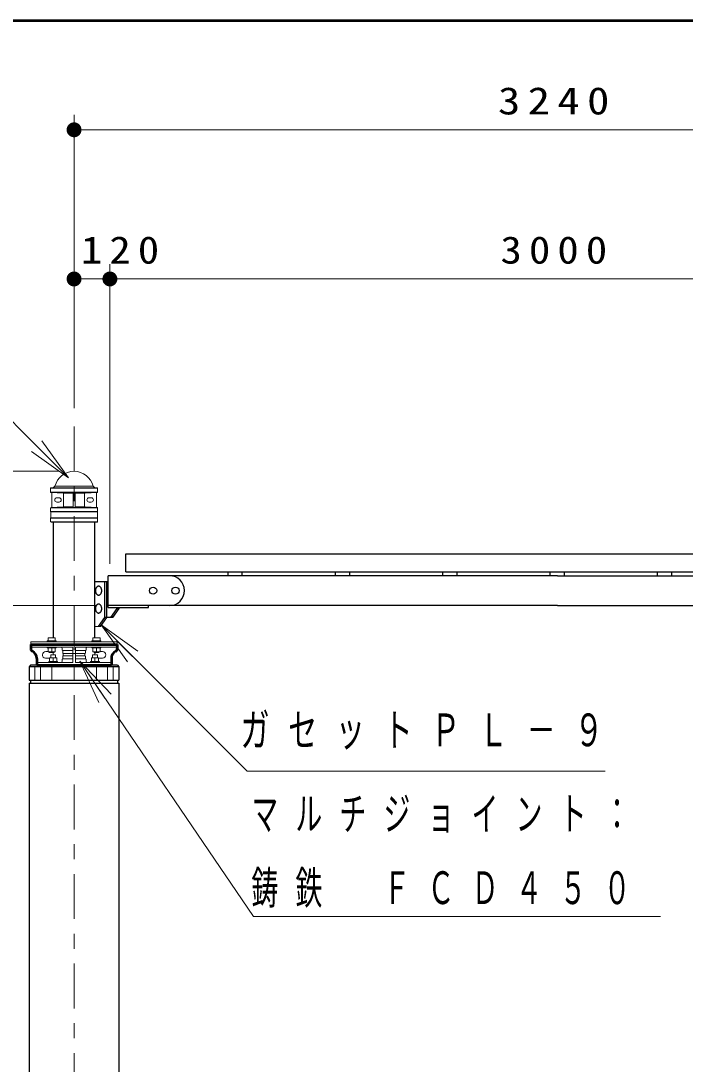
# Model space of a CAD drawing. Units: millimetres on the paper, scale 1:50. Extents: x -365 to 10, y -38 to 257.
# Drawn here: x -88.5 to -43.9, y 187.1 to 257 of the extents above; entities that cross this region are included whole.
import ezdxf

# ---------------------------------------------------------------- set-up
doc = ezdxf.new("R2010")
doc.units = ezdxf.units.MM
doc.linetypes.add('USER2', pattern=[6, 3, -1, 1, -1])
doc.layers.add('LY_1', color=7, linetype='Continuous', lineweight=13)
doc.layers.add('LY_2', color=7, linetype='Continuous', lineweight=13)
doc.styles.add('ＭＳ ゴシック', font='')
doc.styles.get('ＭＳ ゴシック').set_extended_font_data('MS Gothic')

# ---------------------------------------------------------------- blocks, each defined once
blk = doc.blocks.new('filled_dot')
at = {"color": 0, "linetype": 'Continuous', "lineweight": -2, "const_width": 1.25}
blk.add_lwpolyline([(-0.625, 0, 1), (0.625, 0, 1)], format="xyb", close=True, dxfattribs=at)

msp = doc.modelspace()

# ---------------------------------------------------------------- linework, layer by layer
at = {"layer": 'LY_1'}
for p, q in [((-84.907, 231.028), (-84.907, 250.697)), ((-84.907, 249.697), (-20.107, 249.697)), ((-82.507, 220.606), (-82.507, 240.697)), ((-84.907, 239.697), (-78.62, 239.697)), ((-82.507, 239.697), (-22.507, 239.697)), ((-87.057, 228.847), (-85.29, 226.372)), ((-85.29, 226.372), (-87.764, 228.14)), ((-85.29, 226.372), (-87.411, 228.494)), ((-85.907, 226.804), (-114.907, 226.804)), ((-86.487, 225.666), (-86.467, 225.686)), ((-86.487, 225.666), (-83.327, 225.666)), ((-86.487, 225.666), (-86.487, 225.406)), ((-86.487, 225.406), (-86.467, 225.386)), ((-86.487, 225.406), (-83.327, 225.406)), ((-86.467, 225.686), (-83.347, 225.686)), ((-86.467, 225.386), (-83.347, 225.386)), ((-86.467, 225.386), (-85.645, 225.35)), ((-86.407, 225.382), (-86.407, 224.39)), ((-86.305, 225.686), (-86.187, 225.804)), ((-86.187, 225.804), (-83.627, 225.804)), ((-85.607, 225.348), (-84.977, 225.348)), ((-85.607, 225.31), (-85.607, 224.461)), ((-84.977, 225.346), (-84.977, 224.426)), ((-84.207, 225.348), (-84.837, 225.348)), ((-84.837, 225.346), (-84.837, 224.426)), ((-84.207, 225.31), (-84.207, 224.461)), ((-83.347, 225.386), (-84.168, 225.35)), ((-83.509, 225.686), (-83.627, 225.804)), ((-83.407, 225.382), (-83.407, 224.39)), ((-83.347, 225.686), (-83.327, 225.666)), ((-83.347, 225.386), (-83.327, 225.406)), ((-83.327, 225.666), (-83.327, 225.406)), ((-86.057, 225.036), (-85.917, 225.036)), ((-86.057, 224.736), (-85.917, 224.736)), ((-83.757, 225.036), (-83.897, 225.036)), ((-83.757, 224.736), (-83.897, 224.736)), ((-86.447, 224.386), (-86.487, 224.346)), ((-86.487, 224.346), (-86.487, 224.106)), ((-86.487, 224.346), (-83.327, 224.346)), ((-86.487, 224.106), (-86.467, 224.086)), ((-86.487, 224.106), (-83.327, 224.106)), ((-86.467, 224.086), (-86.467, 223.686)), ((-86.467, 224.086), (-83.347, 224.086)), ((-86.447, 224.386), (-85.645, 224.421)), ((-86.447, 224.386), (-83.367, 224.386)), ((-85.607, 224.422), (-84.977, 224.422)), ((-84.207, 224.422), (-84.837, 224.422)), ((-83.367, 224.386), (-84.168, 224.421)), ((-83.367, 224.386), (-83.327, 224.346)), ((-83.327, 224.106), (-83.347, 224.086)), ((-83.347, 224.086), (-83.347, 223.686)), ((-83.327, 224.346), (-83.327, 224.106)), ((-86.467, 223.686), (-86.487, 223.666)), ((-86.487, 223.666), (-86.487, 223.426)), ((-86.487, 223.666), (-83.327, 223.666)), ((-86.487, 223.426), (-86.447, 223.386)), ((-86.487, 223.426), (-83.327, 223.426)), ((-86.467, 223.686), (-83.347, 223.686)), ((-86.447, 223.386), (-83.367, 223.386)), ((-83.327, 223.426), (-83.367, 223.386)), ((-83.347, 223.686), (-83.327, 223.666)), ((-83.327, 223.666), (-83.327, 223.426)), ((-83.427, 217.804), (-104.907, 217.804)), ((-83.101, 216.51), (-80.98, 214.389)), ((-83.101, 216.51), (-80.626, 214.742)), ((-81.333, 214.035), (-83.101, 216.51)), ((-86.707, 215.448), (-86.707, 215.384)), ((-86.106, 215.448), (-86.707, 215.448)), ((-86.167, 215.648), (-86.647, 215.648)), ((-86.647, 215.648), (-86.647, 215.448)), ((-86.167, 215.648), (-86.167, 215.448)), ((-86.106, 215.448), (-86.106, 215.384)), ((-83.707, 215.448), (-83.707, 215.384)), ((-83.106, 215.448), (-83.707, 215.448)), ((-83.647, 215.648), (-83.647, 215.448)), ((-83.167, 215.648), (-83.647, 215.648)), ((-83.167, 215.648), (-83.167, 215.448)), ((-83.106, 215.448), (-83.106, 215.384)), ((-82.007, 215.384), (-87.807, 215.384)), ((-87.807, 215.384), (-87.807, 215.204)), ((-87.807, 215.024), (-84.997, 215.024)), ((-86.807, 214.724), (-86.647, 214.724)), ((-86.707, 214.96), (-86.707, 215.024)), ((-86.707, 214.96), (-86.107, 214.96)), ((-86.647, 214.7), (-86.647, 214.96)), ((-86.407, 214.7), (-86.407, 214.96)), ((-86.167, 214.7), (-86.167, 214.96)), ((-86.107, 214.96), (-86.107, 215.024)), ((-85.707, 214.924), (-85.707, 214.804)), ((-85.667, 214.784), (-85.707, 214.804)), ((-85.667, 214.784), (-85.667, 214.604)), ((-84.997, 214.784), (-85.667, 214.784)), ((-84.997, 215.024), (-84.997, 213.984)), ((-82.007, 215.024), (-84.817, 215.024)), ((-84.817, 215.024), (-84.817, 213.984)), ((-84.817, 214.784), (-84.147, 214.784)), ((-84.147, 214.784), (-84.107, 214.804)), ((-84.147, 214.784), (-84.147, 214.604)), ((-84.107, 214.924), (-84.107, 214.804)), ((-83.707, 214.96), (-83.707, 215.024)), ((-83.107, 214.96), (-83.707, 214.96)), ((-83.647, 214.7), (-83.647, 214.96)), ((-83.407, 214.7), (-83.407, 214.96)), ((-83.167, 214.7), (-83.167, 214.96)), ((-83.007, 214.724), (-83.167, 214.724)), ((-83.107, 214.96), (-83.107, 215.024)), ((-82.007, 215.384), (-82.007, 215.204)), ((-86.807, 214.284), (-86.547, 214.284)), ((-86.647, 214.7), (-86.167, 214.7)), ((-86.607, 214.048), (-86.607, 213.984)), ((-86.607, 214.048), (-86.007, 214.048)), ((-86.567, 214.648), (-86.567, 214.7)), ((-86.567, 214.648), (-86.247, 214.648)), ((-86.547, 214.308), (-86.547, 214.048)), ((-86.547, 214.308), (-86.067, 214.308)), ((-86.467, 214.504), (-86.467, 214.308)), ((-86.147, 214.504), (-86.467, 214.504)), ((-86.307, 214.308), (-86.307, 214.048)), ((-86.247, 214.648), (-86.247, 214.7)), ((-86.147, 214.504), (-86.147, 214.308)), ((-86.067, 214.308), (-86.067, 214.048)), ((-86.007, 214.048), (-86.007, 213.984)), ((-85.707, 214.204), (-85.667, 214.224)), ((-85.707, 214.204), (-85.707, 214.084)), ((-85.627, 214.584), (-85.667, 214.604)), ((-85.667, 214.404), (-85.627, 214.424)), ((-85.667, 214.404), (-85.667, 214.224)), ((-84.997, 214.224), (-85.667, 214.224)), ((-85.627, 214.584), (-85.627, 214.424)), ((-84.997, 214.584), (-85.627, 214.584)), ((-84.997, 214.424), (-85.627, 214.424)), ((-84.857, 214.584), (-84.957, 214.584)), ((-84.817, 214.584), (-84.187, 214.584)), ((-84.817, 214.424), (-84.187, 214.424)), ((-84.817, 214.224), (-84.147, 214.224)), ((-84.529, 214.068), (-82.841, 211.588)), ((-84.529, 214.068), (-82.428, 211.87)), ((-83.255, 211.307), (-84.529, 214.068)), ((-84.187, 214.584), (-84.147, 214.604)), ((-84.187, 214.584), (-84.187, 214.424)), ((-84.147, 214.404), (-84.187, 214.424)), ((-84.147, 214.404), (-84.147, 214.224)), ((-84.107, 214.204), (-84.147, 214.224)), ((-84.107, 214.204), (-84.107, 214.084)), ((-83.807, 214.048), (-83.207, 214.048)), ((-83.807, 214.048), (-83.807, 213.984)), ((-83.747, 214.308), (-83.747, 214.048)), ((-83.267, 214.308), (-83.747, 214.308)), ((-83.347, 214.504), (-83.667, 214.504)), ((-83.667, 214.504), (-83.667, 214.308)), ((-83.167, 214.7), (-83.647, 214.7)), ((-83.567, 214.648), (-83.567, 214.7)), ((-83.247, 214.648), (-83.567, 214.648)), ((-83.507, 214.308), (-83.507, 214.048)), ((-83.347, 214.504), (-83.347, 214.308)), ((-83.267, 214.308), (-83.267, 214.048)), ((-83.007, 214.284), (-83.267, 214.284)), ((-83.247, 214.648), (-83.247, 214.7)), ((-83.207, 214.048), (-83.207, 213.984)), ((-87.532, 213.705), (-87.532, 212.804)), ((-87.407, 213.984), (-84.997, 213.984)), ((-87.157, 213.705), (-87.157, 212.804)), ((-86.407, 213.705), (-86.407, 212.804)), ((-84.907, 213.705), (-84.907, 212.804)), ((-82.407, 213.984), (-84.817, 213.984)), ((-83.407, 213.705), (-83.407, 212.804)), ((-82.657, 213.705), (-82.657, 212.804)), ((-82.282, 213.705), (-82.282, 212.804))]:
    msp.add_line(p, q, dxfattribs=at)
at = {"layer": 'LY_1', "linetype": 'USER2'}
msp.add_line((-84.907, 166.804), (-84.907, 230.028), dxfattribs=at)
at = {"layer": 'LY_1', "lineweight": 25}
for p, q in [((-86.305, 223.386), (-86.305, 215.648)), ((-83.509, 215.648), (-83.509, 223.386)), ((-52.507, 219.804), (-78.507, 219.804)), ((-52.507, 219.804), (-26.507, 219.804)), ((-52.507, 217.804), (-78.507, 217.804)), ((-52.507, 217.804), (-26.507, 217.804))]:
    msp.add_line(p, q, dxfattribs=at)
at = {"layer": 'LY_1', "color": 40, "lineweight": 25}
for p, q in [((-81.447, 221.264), (-23.567, 221.264)), ((-81.447, 220.064), (-81.447, 221.264)), ((-81.447, 220.064), (-23.567, 220.064)), ((-74.587, 219.804), (-74.587, 220.064)), ((-73.627, 219.804), (-73.627, 220.064)), ((-67.387, 219.804), (-67.387, 220.064)), ((-66.427, 219.804), (-66.427, 220.064)), ((-60.187, 219.804), (-60.187, 220.064)), ((-59.227, 219.804), (-59.227, 220.064)), ((-52.987, 219.804), (-52.987, 220.064)), ((-52.027, 219.804), (-52.027, 220.064)), ((-45.787, 219.804), (-45.787, 220.064)), ((-44.827, 219.804), (-44.827, 220.064)), ((-82.019, 217.604), (-82.019, 217.684)), ((-81.891, 217.604), (-82.019, 217.604)), ((-81.891, 217.604), (-81.891, 217.684))]:
    msp.add_line(p, q, dxfattribs=at)
at = {"layer": 'LY_1', "color": 4, "lineweight": 25}
for p, q in [((-78.507, 219.804), (-82.626, 219.804)), ((-82.626, 217.684), (-82.626, 219.804)), ((-82.626, 219.404), (-83.509, 219.404)), ((-82.839, 217.004), (-82.839, 219.404)), ((-82.712, 217.004), (-82.712, 219.404)), ((-78.507, 217.804), (-82.626, 217.804)), ((-82.626, 217.684), (-79.907, 217.684)), ((-82.443, 217.004), (-82.019, 217.604)), ((-82.316, 217.004), (-81.891, 217.604)), ((-79.907, 217.684), (-79.907, 217.804)), ((-83.263, 216.404), (-82.839, 217.004)), ((-83.136, 216.404), (-82.712, 217.004)), ((-82.316, 217.004), (-82.839, 217.004)), ((-87.821, 213.804), (-87.907, 213.704)), ((-81.907, 213.705), (-87.907, 213.705)), ((-87.907, 213.703), (-87.907, 212.804)), ((-81.992, 213.804), (-87.821, 213.804)), ((-81.991, 213.805), (-81.906, 213.705)), ((-81.907, 213.703), (-81.907, 212.804)), ((-87.907, 212.804), (-81.907, 212.804)), ((-87.821, 212.804), (-87.821, 212.604)), ((-81.992, 212.804), (-81.992, 212.604)), ((-87.907, 212.604), (-81.907, 212.604)), ((-87.907, 212.604), (-87.907, 169.004)), ((-81.907, 212.604), (-81.907, 169.004))]:
    msp.add_line(p, q, dxfattribs=at)
at = {"layer": 'LY_1', "color": 4}
msp.add_line((-83.136, 216.404), (-83.509, 216.404), dxfattribs=at)
at = {"layer": 'LY_1', "color": 140, "lineweight": 50}
for p, q in [((-87.807, 215.204), (-82.007, 215.204)), ((-87.807, 215.204), (-87.807, 214.92)), ((-82.007, 215.204), (-82.007, 214.92)), ((-87.407, 214.264), (-87.407, 213.804)), ((-82.407, 214.264), (-82.407, 213.804)), ((-87.407, 213.804), (-82.407, 213.804))]:
    msp.add_line(p, q, dxfattribs=at)
at = {"layer": 'LY_1'}
for points in [[(-85.29, 226.372), (-92.474, 233.557), (-119.78, 233.557)], [(-83.101, 216.51), (-73.3, 206.709), (-49.3, 206.709)], [(-84.529, 214.068), (-72.889, 196.967), (-45.601, 196.967)]]:
    msp.add_lwpolyline(points, dxfattribs=at)
at = {"layer": 'LY_1', "color": 4, "lineweight": 25}
for points in [[(-83.263, 219.104), (-83.282, 219.102), (-83.3, 219.099), (-83.318, 219.093), (-83.336, 219.085), (-83.353, 219.075), (-83.369, 219.063), (-83.385, 219.049), (-83.4, 219.033), (-83.413, 219.016), (-83.426, 218.996), (-83.437, 218.976), (-83.447, 218.954), (-83.456, 218.93), (-83.463, 218.906), (-83.468, 218.881), (-83.472, 218.856), (-83.475, 218.83), (-83.475, 218.804), (-83.475, 218.777), (-83.472, 218.751), (-83.468, 218.726), (-83.463, 218.701), (-83.456, 218.677), (-83.447, 218.654), (-83.437, 218.632), (-83.426, 218.611), (-83.413, 218.591), (-83.4, 218.574), (-83.385, 218.558), (-83.369, 218.544), (-83.353, 218.532), (-83.336, 218.522), (-83.318, 218.514), (-83.3, 218.508), (-83.282, 218.505), (-83.263, 218.504), (-83.245, 218.505), (-83.226, 218.508), (-83.208, 218.514), (-83.191, 218.522), (-83.174, 218.532), (-83.157, 218.544), (-83.142, 218.558), (-83.127, 218.574), (-83.113, 218.591), (-83.101, 218.611), (-83.089, 218.632), (-83.08, 218.654), (-83.071, 218.677), (-83.064, 218.701), (-83.058, 218.726), (-83.054, 218.751), (-83.052, 218.777), (-83.051, 218.804), (-83.052, 218.83), (-83.054, 218.856), (-83.058, 218.881), (-83.064, 218.906), (-83.071, 218.93), (-83.08, 218.954), (-83.089, 218.976), (-83.101, 218.996), (-83.113, 219.016), (-83.127, 219.033), (-83.142, 219.049), (-83.157, 219.063), (-83.174, 219.075), (-83.191, 219.085), (-83.208, 219.093), (-83.226, 219.099), (-83.245, 219.102)], [(-83.263, 217.904), (-83.282, 217.902), (-83.3, 217.899), (-83.318, 217.893), (-83.336, 217.885), (-83.353, 217.875), (-83.369, 217.863), (-83.385, 217.849), (-83.4, 217.833), (-83.413, 217.816), (-83.426, 217.796), (-83.437, 217.776), (-83.447, 217.754), (-83.456, 217.73), (-83.463, 217.706), (-83.468, 217.681), (-83.472, 217.656), (-83.475, 217.63), (-83.475, 217.604), (-83.475, 217.577), (-83.472, 217.551), (-83.468, 217.526), (-83.463, 217.501), (-83.456, 217.477), (-83.447, 217.454), (-83.437, 217.432), (-83.426, 217.411), (-83.413, 217.391), (-83.4, 217.374), (-83.385, 217.358), (-83.369, 217.344), (-83.353, 217.332), (-83.336, 217.322), (-83.318, 217.314), (-83.3, 217.308), (-83.282, 217.305), (-83.263, 217.304), (-83.245, 217.305), (-83.226, 217.308), (-83.208, 217.314), (-83.191, 217.322), (-83.174, 217.332), (-83.157, 217.344), (-83.142, 217.358), (-83.127, 217.374), (-83.113, 217.391), (-83.101, 217.411), (-83.089, 217.432), (-83.08, 217.454), (-83.071, 217.477), (-83.064, 217.501), (-83.058, 217.526), (-83.054, 217.551), (-83.052, 217.577), (-83.051, 217.604), (-83.052, 217.63), (-83.054, 217.656), (-83.058, 217.681), (-83.064, 217.706), (-83.071, 217.73), (-83.08, 217.754), (-83.089, 217.776), (-83.101, 217.796), (-83.113, 217.816), (-83.127, 217.833), (-83.142, 217.849), (-83.157, 217.863), (-83.174, 217.875), (-83.191, 217.885), (-83.208, 217.893), (-83.226, 217.899), (-83.245, 217.902)]]:
    msp.add_lwpolyline(points, close=True, dxfattribs=at)
for centre in [(-79.607, 218.804), (-78.107, 218.804)]:
    msp.add_circle(centre, 0.24, dxfattribs=at)
at = {"layer": 'LY_1'}
for centre, radius, start, end in [((-84.907, 225.484), 1.319, 14.00253, 165.99746), ((-85.647, 225.31), 0.04, 0, 87.5), ((-85.017, 225.346), 0.04, 0, 90), ((-84.797, 225.346), 0.04, 90, 180), ((-84.167, 225.31), 0.04, 92.5, 180), ((-86.057, 224.886), 0.15, 90, 270), ((-85.917, 224.886), 0.15, 270, 90), ((-83.897, 224.886), 0.15, 90, 270), ((-83.757, 224.886), 0.15, 270, 90), ((-85.647, 224.461), 0.04, 272.5, 0), ((-85.017, 224.426), 0.04, 270, 0), ((-84.797, 224.426), 0.04, 180, 270), ((-84.167, 224.461), 0.04, 180, 267.5), ((-86.807, 214.504), 0.22, 90.00001, 267.3386), ((-85.807, 214.924), 0.1, 0, 90), ((-84.007, 214.924), 0.1, 89.99999, 180), ((-83.007, 214.504), 0.22, 270, 90), ((-86.507, 214.504), 0.22, 0.00016, 40.88696), ((-85.807, 214.084), 0.1, 270, 0), ((-84.007, 214.084), 0.1, 179.99999, 270), ((-83.307, 214.504), 0.22, 139.11303, 179.99984)]:
    msp.add_arc(centre, radius, start, end, dxfattribs=at)
at = {"layer": 'LY_1', "color": 4, "lineweight": 25}
msp.add_arc((-78.507, 218.804), 1, 270, 90, dxfattribs=at)
at = {"layer": 'LY_1', "color": 140, "lineweight": 50}
for centre, radius, start, end in [((-87.607, 214.92), 0.2, 180, 242.74229), ((-87.945, 214.264), 0.538, 0, 62.74229), ((-81.869, 214.264), 0.538, 117.25771, 179.99999), ((-82.207, 214.92), 0.2, 297.25771, 0)]:
    msp.add_arc(centre, radius, start, end, dxfattribs=at)
at = {"layer": 'LY_2', "lineweight": 50}
msp.add_line((0, 257), (-365, 257), dxfattribs=at)

# ---------------------------------------------------------------- block references
at = {"layer": 'LY_1', "xscale": 0.4, "yscale": 0.4}
for p in [(-84.907, 249.697), (-84.907, 239.697), (-82.507, 239.697)]:
    msp.add_blockref('filled_dot', p, dxfattribs=at)
at = {"layer": 'LY_1', "xscale": 0.4, "yscale": 0.4, "rotation": 180}
msp.add_blockref('filled_dot', (-82.507, 239.697), dxfattribs=at)

# ---------------------------------------------------------------- texts
at = {"layer": 'LY_1', "style": 'ＭＳ ゴシック'}
for s, insert, char_height, attachment_point in [('\\T1.33;\\W1.2;3240', (-52.507, 250.697), 1.833, 8), ('\\T1.33;\\W1.15;120', (-81.588, 240.697), 1.833, 8), ('\\T1.33;\\W1.15;3000', (-52.507, 240.697), 1.833, 8), ('\\T1.64;\\W0.65;ガセットＰＬ－９', (-73.754, 209.359), 2.199, 4), ('\\T1.64;\\W0.6;マルチジョイント：', (-73.018, 203.767), 2.199, 4), ('\\T1.64;\\W0.6;鋳鉄\u3000ＦＣＤ４５０', (-73.018, 198.767), 2.199, 4)]:
    msp.add_mtext(s, dxfattribs=dict(at, insert=insert, char_height=char_height, attachment_point=attachment_point))

doc.saveas('drawing.dxf')
